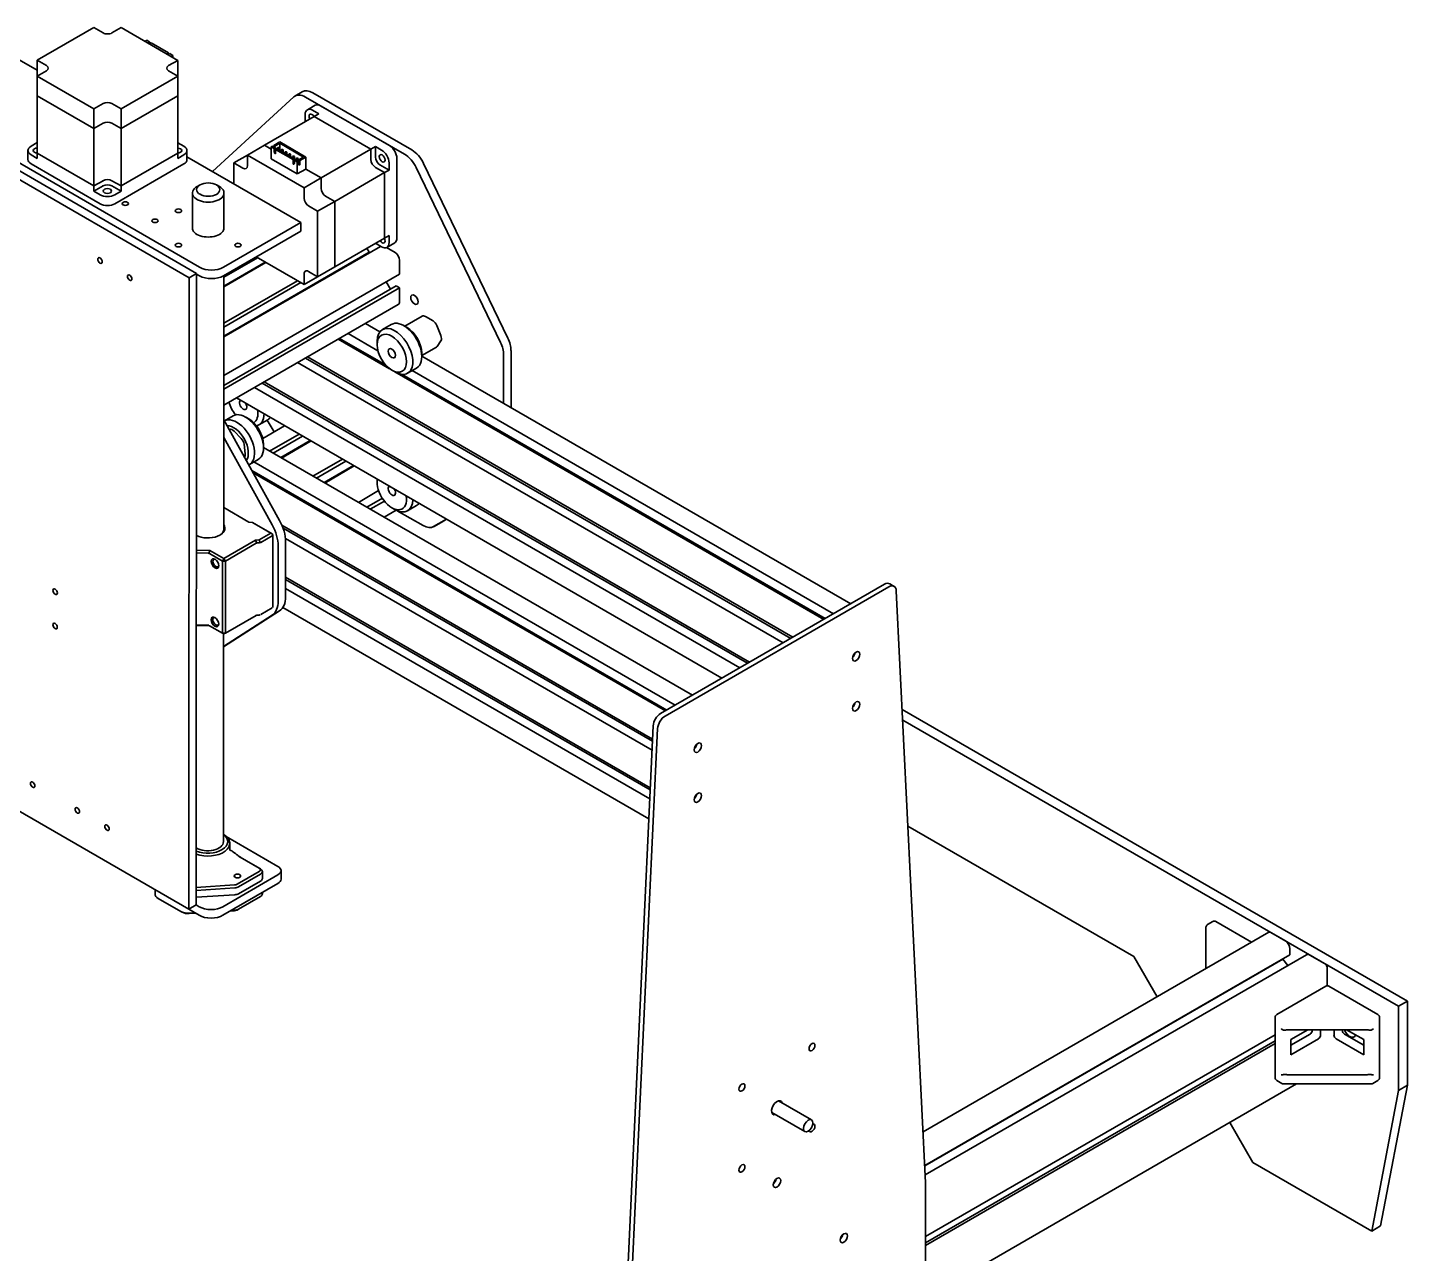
# Model space of a CAD drawing. Header units: millimetres. Extents: x 129 to 6329, y 33 to 3553.
# Drawn here: x 2627.3 to 2758.5, y 177.2 to 293.9 of the extents above; entities that cross this region are included whole.
import ezdxf

# ---------------------------------------------------------------- set-up
doc = ezdxf.new("R2010")
doc.units = ezdxf.units.MM
doc.layers.add('TITLEBLOCK', color=7, linetype='Continuous', lineweight=35)

msp = doc.modelspace()

# ---------------------------------------------------------------- linework, layer by layer
at = {"layer": 'TITLEBLOCK', "extrusion": (0, 0.816497, 0.57735)}
for p, q in [((2633.561, 293.855), (2628.172, 290.744)), ((2633.561, 293.855), (2634.43, 293.352)), ((2635.279, 293.352), (2636.149, 293.854)), ((2636.149, 293.854), (2641.537, 290.738)), ((2624.949, 291.66), (2628.172, 289.796)), ((2638.592, 292.646), (2638.414, 292.544)), ((2638.592, 292.646), (2638.874, 292.483)), ((2638.793, 292.436), (2638.697, 292.38)), ((2638.836, 292.436), (2638.793, 292.436)), ((2638.793, 292.325), (2638.793, 292.436)), ((2638.819, 292.309), (2638.997, 292.412)), ((2638.874, 292.483), (2638.836, 292.46)), ((2638.836, 292.46), (2638.836, 292.436)), ((2638.836, 292.319), (2638.836, 292.436)), ((2638.874, 292.352), (2638.836, 292.33)), ((2638.874, 292.352), (2638.874, 292.483)), ((2638.997, 292.412), (2640.667, 291.446)), ((2640.667, 291.446), (2640.489, 291.344)), ((2640.667, 291.315), (2640.667, 291.446)), ((2640.751, 291.353), (2640.789, 291.375)), ((2640.789, 291.375), (2641.072, 291.212)), ((2628.172, 290.744), (2628.171, 288.867)), ((2628.172, 290.744), (2629.042, 290.241)), ((2640.667, 291.315), (2640.602, 291.278)), ((2640.612, 291.273), (2640.708, 291.328)), ((2640.667, 290.236), (2641.537, 290.738)), ((2640.708, 291.353), (2640.751, 291.353)), ((2640.708, 291.328), (2640.708, 291.353)), ((2640.708, 291.328), (2640.708, 291.353)), ((2641.072, 291.212), (2640.895, 291.109)), ((2641.072, 291.06), (2641.026, 291.033)), ((2641.072, 291.212), (2641.072, 291.06)), ((2641.537, 290.738), (2641.536, 289.243)), ((2628.171, 288.867), (2628.167, 283.399)), ((2628.172, 289.249), (2628.171, 287.372)), ((2628.172, 288.867), (2628.171, 288.867)), ((2628.171, 288.867), (2628.172, 288.867)), ((2628.172, 289.249), (2629.042, 289.751)), ((2628.172, 289.249), (2633.561, 286.133)), ((2641.537, 289.242), (2636.149, 286.132)), ((2640.667, 289.745), (2641.537, 289.242)), ((2641.537, 289.242), (2641.535, 287.365)), ((2653.385, 287.751), (2652.685, 287.347)), ((2663.8, 282.216), (2654.385, 287.652)), ((2628.171, 287.372), (2628.167, 281.904)), ((2628.171, 287.372), (2633.559, 284.256)), ((2628.171, 287.372), (2633.559, 284.256)), ((2633.561, 286.133), (2633.559, 284.256)), ((2633.561, 286.133), (2634.43, 286.635)), ((2635.279, 286.635), (2636.149, 286.132)), ((2641.535, 287.365), (2636.147, 284.254)), ((2641.535, 287.365), (2636.147, 284.254)), ((2636.149, 286.132), (2636.147, 284.254)), ((2641.535, 287.365), (2641.531, 281.897)), ((2644.83, 280.163), (2652.566, 287.26)), ((2653.685, 287.248), (2663.1, 281.812)), ((2653.862, 286.041), (2654.612, 286.474)), ((2661.673, 282.636), (2655.112, 286.424)), ((2643.616, 271.058), (2617.595, 286.107)), ((2617.877, 285.182), (2643.333, 270.46)), ((2649.787, 282.673), (2654.525, 285.408)), ((2653.655, 285.583), (2653.655, 284.906)), ((2654.949, 285.653), (2654.362, 285.992)), ((2654.525, 285.408), (2654.949, 285.653)), ((2654.525, 285.408), (2659.913, 282.297)), ((2654.525, 285.408), (2659.913, 282.297)), ((2617.17, 284.774), (2642.626, 270.052)), ((2633.559, 284.256), (2633.555, 278.787)), ((2633.559, 284.256), (2634.429, 284.758)), ((2633.559, 284.256), (2634.429, 284.758)), ((2636.147, 284.254), (2635.277, 284.757)), ((2635.277, 284.757), (2636.147, 284.254)), ((2636.147, 284.254), (2636.143, 278.786)), ((2628.167, 282.909), (2627.58, 282.57)), ((2628.168, 283.398), (2628.167, 283.399)), ((2628.167, 283.399), (2628.167, 282.909)), ((2628.167, 283.399), (2628.168, 283.398)), ((2628.167, 282.909), (2628.168, 282.909)), ((2642.118, 282.563), (2641.532, 282.902)), ((2648.161, 281.734), (2649.787, 282.673)), ((2649.787, 282.673), (2650.428, 282.303)), ((2649.787, 282.673), (2650.428, 282.303)), ((2650.559, 282.583), (2650.428, 282.507)), ((2650.428, 282.507), (2650.71, 282.344)), ((2650.428, 282.507), (2650.428, 281.364)), ((2650.559, 282.583), (2650.672, 282.517)), ((2650.672, 282.517), (2650.654, 282.507)), ((2650.654, 282.507), (2650.824, 282.409)), ((2651.241, 282.976), (2650.665, 282.644)), ((2650.665, 282.644), (2650.779, 282.579)), ((2650.665, 282.521), (2650.665, 282.644)), ((2650.672, 282.517), (2650.672, 282.496)), ((2650.824, 282.409), (2650.71, 282.344)), ((2650.824, 282.365), (2650.71, 282.299)), ((2650.71, 282.344), (2650.71, 282.299)), ((2650.71, 282.299), (2650.732, 282.262)), ((2650.732, 282.262), (2650.71, 282.249)), ((2650.71, 282.249), (2650.71, 282.044)), ((2650.845, 282.327), (2650.732, 282.262)), ((2651.241, 282.846), (2650.779, 282.579)), ((2650.779, 282.435), (2650.779, 282.579)), ((2650.824, 282.409), (2650.824, 282.365)), ((2650.824, 282.365), (2650.845, 282.327)), ((2650.824, 282.315), (2650.824, 282.109)), ((2650.946, 282.338), (2650.833, 282.273)), ((2650.833, 282.273), (2652.503, 281.309)), ((2650.833, 281.832), (2650.833, 282.273)), ((2650.946, 282.338), (2652.616, 281.374)), ((2651.073, 282.458), (2651.016, 282.425)), ((2651.106, 282.373), (2651.016, 282.425)), ((2651.016, 282.425), (2651.016, 282.298)), ((2651.106, 282.477), (2651.073, 282.458)), ((2651.073, 282.458), (2651.106, 282.438)), ((2651.14, 282.458), (2651.106, 282.477)), ((2651.106, 282.438), (2651.14, 282.458)), ((2651.106, 282.373), (2651.106, 282.438)), ((2651.197, 282.425), (2651.106, 282.373)), ((2651.106, 282.373), (2651.106, 282.246)), ((2651.197, 282.425), (2651.14, 282.458)), ((2651.197, 282.425), (2651.197, 282.193)), ((2653.721, 281.544), (2651.241, 282.976)), ((2653.495, 281.544), (2651.241, 282.846)), ((2651.241, 282.846), (2651.241, 282.168)), ((2651.432, 282.25), (2651.375, 282.218)), ((2651.466, 282.166), (2651.375, 282.218)), ((2651.375, 282.218), (2651.375, 282.09)), ((2651.466, 282.27), (2651.432, 282.25)), ((2651.432, 282.25), (2651.466, 282.231)), ((2651.5, 282.25), (2651.466, 282.27)), ((2651.466, 282.231), (2651.5, 282.25)), ((2651.466, 282.231), (2651.466, 282.166)), ((2651.556, 282.218), (2651.466, 282.166)), ((2651.556, 282.218), (2651.5, 282.25)), ((2651.556, 282.218), (2651.556, 281.986)), ((2655.175, 279.562), (2659.913, 282.297)), ((2659.913, 282.297), (2660.337, 282.542)), ((2659.913, 281.293), (2659.913, 282.297)), ((2659.913, 282.297), (2659.913, 281.293)), ((2660.924, 282.203), (2660.337, 282.542)), ((2660.337, 282.542), (2660.337, 281.538)), ((2627.287, 282.162), (2627.286, 281.297)), ((2627.579, 280.888), (2634.141, 277.093)), ((2627.58, 281.753), (2628.167, 281.414)), ((2628.167, 281.904), (2633.555, 278.787)), ((2628.167, 281.904), (2633.555, 278.787)), ((2628.167, 281.904), (2628.167, 281.414)), ((2635.555, 277.093), (2642.117, 280.881)), ((2641.531, 281.897), (2636.143, 278.786)), ((2636.143, 278.786), (2641.531, 281.897)), ((2641.531, 281.897), (2641.531, 281.407)), ((2641.531, 281.407), (2642.118, 281.746)), ((2642.411, 282.154), (2642.41, 281.289)), ((2642.41, 281.562), (2653.233, 275.303)), ((2646.867, 280.987), (2648.161, 281.734)), ((2646.867, 280.987), (2647.736, 280.484)), ((2646.867, 280.987), (2646.867, 278.985)), ((2648.161, 281.734), (2653.549, 278.623)), ((2648.161, 280.729), (2648.161, 281.734)), ((2650.428, 281.364), (2652.908, 279.932)), ((2651.466, 282.166), (2651.466, 282.038)), ((2651.791, 282.043), (2651.734, 282.01)), ((2651.825, 281.958), (2651.734, 282.01)), ((2651.734, 282.01), (2651.734, 281.883)), ((2651.825, 282.063), (2651.791, 282.043)), ((2651.791, 282.043), (2651.825, 282.024)), ((2651.859, 282.043), (2651.825, 282.063)), ((2651.825, 282.024), (2651.859, 282.043)), ((2651.825, 282.024), (2651.825, 281.958)), ((2651.915, 282.01), (2651.825, 281.958)), ((2651.825, 281.958), (2651.825, 281.831)), ((2651.915, 282.01), (2651.859, 282.043)), ((2651.915, 282.01), (2651.915, 281.779)), ((2652.15, 281.836), (2652.094, 281.803)), ((2652.184, 281.751), (2652.094, 281.803)), ((2652.094, 281.803), (2652.094, 281.676)), ((2652.184, 281.855), (2652.15, 281.836)), ((2652.15, 281.836), (2652.184, 281.816)), ((2652.218, 281.836), (2652.184, 281.855)), ((2652.184, 281.816), (2652.218, 281.836)), ((2652.184, 281.816), (2652.184, 281.751)), ((2652.275, 281.803), (2652.184, 281.751)), ((2652.184, 281.751), (2652.184, 281.623)), ((2652.275, 281.803), (2652.218, 281.836)), ((2652.275, 281.803), (2652.275, 281.571)), ((2652.509, 281.628), (2652.453, 281.596)), ((2652.543, 281.543), (2652.453, 281.596)), ((2652.453, 281.596), (2652.453, 281.468)), ((2652.616, 281.374), (2652.503, 281.309)), ((2652.503, 281.309), (2652.503, 280.868)), ((2652.616, 280.933), (2652.503, 280.868)), ((2652.543, 281.648), (2652.509, 281.628)), ((2652.509, 281.628), (2652.543, 281.609)), ((2652.577, 281.628), (2652.543, 281.648)), ((2652.543, 281.609), (2652.577, 281.628)), ((2652.543, 281.609), (2652.543, 281.543)), ((2652.634, 281.596), (2652.543, 281.543)), ((2652.543, 281.543), (2652.543, 281.416)), ((2652.634, 281.596), (2652.577, 281.628)), ((2652.604, 281.181), (2652.625, 281.194)), ((2652.625, 281.144), (2652.604, 281.181)), ((2652.616, 281.374), (2652.616, 281.188)), ((2652.616, 281.16), (2652.616, 280.933)), ((2652.738, 281.303), (2652.625, 281.238)), ((2652.625, 281.238), (2652.908, 281.075)), ((2652.625, 281.194), (2652.625, 281.238)), ((2652.625, 280.939), (2652.625, 281.144)), ((2652.634, 281.596), (2652.634, 281.243)), ((2652.738, 281.303), (2652.908, 281.205)), ((2652.869, 281.421), (2652.812, 281.388)), ((2652.903, 281.336), (2652.812, 281.388)), ((2652.812, 281.388), (2652.812, 281.261)), ((2652.903, 281.441), (2652.869, 281.421)), ((2652.869, 281.421), (2652.903, 281.401)), ((2652.936, 281.421), (2652.903, 281.441)), ((2652.903, 281.401), (2652.936, 281.421)), ((2652.903, 281.401), (2652.903, 281.336)), ((2652.993, 281.388), (2652.903, 281.336)), ((2652.903, 281.336), (2652.903, 281.209)), ((2652.908, 281.205), (2652.926, 281.216)), ((2652.908, 281.075), (2653.039, 281.151)), ((2652.908, 281.075), (2652.908, 279.932)), ((2652.926, 281.216), (2653.039, 281.151)), ((2652.993, 281.388), (2652.936, 281.421)), ((2652.993, 281.388), (2652.993, 281.177)), ((2653.033, 281.277), (2653.495, 281.544)), ((2653.033, 281.277), (2653.146, 281.212)), ((2653.033, 281.277), (2653.033, 281.154)), ((2653.039, 281.151), (2653.039, 280.846)), ((2653.146, 281.212), (2653.721, 281.544)), ((2653.146, 280.784), (2653.146, 281.212)), ((2653.721, 281.544), (2653.721, 280.401)), ((2661.631, 280.301), (2661.631, 280.978)), ((2662.381, 273.834), (2662.381, 281.411)), ((2672.94, 264.317), (2664.919, 280.935)), ((2652.908, 279.932), (2653.721, 280.401)), ((2653.039, 280.846), (2653.146, 280.784)), ((2653.721, 280.401), (2655.175, 279.562)), ((2653.721, 280.401), (2655.175, 279.562)), ((2656.469, 277.32), (2661.207, 280.056)), ((2660.337, 280.558), (2661.207, 280.056)), ((2661.207, 280.056), (2660.337, 280.558)), ((2661.631, 280.301), (2660.761, 280.803)), ((2661.207, 280.056), (2661.631, 280.301)), ((2661.207, 280.056), (2661.207, 273.834)), ((2661.207, 273.834), (2661.207, 280.056)), ((2664.219, 280.531), (2672.24, 263.913)), ((2633.555, 278.787), (2634.425, 279.29)), ((2633.555, 278.787), (2634.425, 279.29)), ((2633.555, 278.298), (2634.425, 278.8)), ((2633.555, 278.787), (2633.555, 278.298)), ((2633.555, 278.298), (2634.142, 277.958)), ((2636.143, 278.786), (2635.273, 279.289)), ((2635.273, 279.289), (2636.143, 278.786)), ((2635.273, 278.8), (2636.143, 278.297)), ((2635.556, 277.958), (2636.143, 278.297)), ((2636.143, 278.786), (2636.143, 278.297)), ((2643.655, 278.893), (2643.373, 278.73)), ((2645.209, 278.892), (2645.491, 278.729)), ((2653.549, 278.623), (2655.175, 279.562)), ((2653.549, 277.619), (2653.549, 278.623)), ((2655.175, 278.557), (2655.175, 279.562)), ((2655.175, 278.557), (2655.175, 279.562)), ((2642.932, 278.117), (2642.929, 274.798)), ((2645.932, 278.115), (2645.929, 274.795)), ((2654.843, 276.382), (2656.469, 277.32)), ((2655.599, 277.823), (2656.469, 277.32)), ((2655.599, 277.823), (2656.469, 277.32)), ((2656.469, 277.32), (2656.469, 271.099)), ((2656.469, 277.32), (2656.469, 271.099)), ((2653.973, 276.884), (2654.843, 276.382)), ((2654.843, 276.382), (2654.843, 270.16)), ((2653.232, 274.487), (2645.878, 270.241)), ((2653.233, 275.303), (2645.879, 271.057)), ((2653.233, 275.303), (2653.232, 274.487)), ((2645.922, 264.438), (2660.832, 273.046)), ((2656.469, 271.099), (2661.207, 273.834)), ((2660.337, 273.332), (2660.924, 272.993)), ((2661.207, 273.834), (2661.631, 274.079)), ((2661.424, 272.944), (2662.173, 273.376)), ((2661.631, 273.401), (2661.631, 274.079)), ((2645.922, 264.511), (2659.736, 272.487)), ((2645.926, 270.123), (2649.122, 271.968)), ((2648.996, 272.041), (2653.549, 269.413)), ((2659.736, 272.487), (2659.52, 272.86)), ((2659.736, 272.487), (2659.8, 272.45)), ((2661.392, 272.927), (2662.211, 272.454)), ((2662.635, 271.719), (2662.635, 270.405)), ((2643.333, 270.46), (2642.626, 270.052)), ((2643.333, 270.46), (2643.289, 210.391)), ((2643.616, 270.242), (2643.333, 270.406)), ((2645.919, 260.754), (2662.635, 270.405)), ((2645.925, 269.265), (2649.865, 271.54)), ((2645.925, 269.192), (2649.928, 271.503)), ((2653.549, 269.413), (2653.549, 270.417)), ((2653.973, 270.662), (2654.843, 270.16)), ((2654.843, 270.16), (2656.469, 271.099)), ((2642.626, 270.052), (2642.582, 209.983)), ((2645.926, 270.269), (2645.908, 246.128)), ((2645.918, 259.823), (2662.31, 269.286)), ((2645.918, 259.447), (2662.635, 269.098)), ((2645.922, 265.369), (2653.238, 269.592)), ((2645.923, 265.745), (2652.912, 269.78)), ((2653.549, 269.413), (2654.843, 270.16)), ((2661.362, 269.67), (2661.765, 268.972)), ((2662.635, 269.098), (2662.31, 269.286)), ((2662.635, 269.098), (2662.635, 267.784)), ((2645.917, 257.929), (2662.511, 267.509)), ((2660.751, 264.909), (2659.379, 265.701)), ((2660.997, 265.127), (2661.845, 265.616)), ((2663.342, 265.326), (2663.045, 265.498)), ((2663.136, 265.445), (2664.791, 266.4)), ((2665.822, 265.956), (2665.087, 266.373)), ((2666.564, 264.555), (2666.191, 265.501)), ((2661.693, 261.397), (2656.809, 264.217)), ((2661.29, 261.773), (2656.933, 264.289)), ((2660.575, 263.117), (2657.739, 264.754)), ((2660.5, 263.685), (2660.5, 264.028)), ((2666.206, 263.533), (2666.568, 264.063)), ((2653.868, 262.519), (2700.038, 235.863)), ((2664.742, 262.663), (2666.136, 263.468)), ((2664.742, 262.901), (2664.742, 262.558)), ((2705.548, 239.045), (2664.742, 262.604)), ((2672.535, 258.105), (2672.535, 262.744)), ((2673.235, 263.148), (2673.235, 261.419)), ((2699.108, 235.326), (2652.938, 261.982)), ((2699.85, 235.755), (2653.68, 262.411)), ((2661.9, 261.26), (2661.912, 261.253)), ((2663.397, 260.97), (2664.245, 261.46)), ((2703.909, 238.098), (2663.845, 261.229)), ((2673.235, 261.419), (2673.237, 257.7)), ((2695.735, 233.379), (2649.565, 260.035)), ((2649.753, 260.143), (2695.923, 233.487)), ((2702.979, 237.561), (2662.179, 261.116)), ((2703.103, 237.633), (2662.871, 260.861)), ((2693.289, 231.967), (2647.119, 258.623)), ((2694.992, 232.95), (2648.823, 259.606)), ((2645.916, 256.539), (2651.221, 246.967)), ((2645.967, 256.447), (2646.796, 256.925)), ((2648.293, 256.635), (2647.996, 256.807)), ((2649.255, 256.054), (2650.103, 256.544)), ((2649.618, 254.776), (2651.7, 255.978)), ((2650.691, 255.396), (2650.048, 256.512)), ((2650.514, 246.558), (2645.915, 254.857)), ((2646.467, 255.625), (2646.43, 255.612)), ((2647.573, 254.761), (2646.886, 255.46)), ((2650.277, 253.564), (2653.079, 255.182)), ((2650.602, 253.377), (2653.404, 254.994)), ((2647.955, 253.321), (2647.84, 254.226)), ((2649.693, 254.21), (2649.693, 253.867)), ((2690.487, 230.349), (2649.693, 253.901)), ((2651.344, 252.948), (2654.146, 254.566)), ((2651.409, 252.91), (2654.212, 254.528)), ((2648.347, 252.279), (2649.196, 252.769)), ((2688.848, 229.402), (2648.786, 252.532)), ((2654.396, 251.186), (2657.198, 252.804)), ((2654.721, 250.999), (2657.523, 252.616)), ((2655.462, 250.57), (2658.265, 252.188)), ((2655.528, 250.532), (2658.33, 252.15)), ((2688.042, 228.937), (2648.59, 251.715)), ((2687.917, 228.865), (2648.707, 251.504)), ((2660.5, 250.605), (2660.5, 250.898)), ((2658.717, 248.691), (2660.645, 249.804)), ((2645.91, 248.186), (2648.307, 246.8)), ((2648.307, 246.8), (2645.91, 248.186)), ((2659.522, 248.226), (2660.999, 249.079)), ((2659.848, 248.039), (2661.19, 248.813)), ((2661.9, 248.18), (2662.197, 248.008)), ((2663.397, 247.889), (2664.245, 248.379)), ((2648.65, 246.765), (2648.307, 246.8)), ((2650.384, 245.762), (2648.65, 246.765)), ((2648.742, 246.712), (2648.65, 246.765)), ((2661.161, 247.281), (2662.313, 247.946)), ((2664.877, 246.477), (2662.415, 247.898)), ((2665.877, 246.378), (2666.584, 246.786)), ((2667.1, 247.087), (2665.878, 246.379)), ((2666.585, 246.787), (2667.101, 247.086)), ((2648.792, 246.683), (2650.525, 245.681)), ((2649.287, 245.129), (2650.384, 245.762)), ((2650.525, 245.517), (2649.428, 244.884)), ((2650.583, 245.647), (2650.384, 245.762)), ((2650.578, 238.696), (2650.583, 245.647)), ((2651.435, 246.533), (2686.701, 226.172)), ((2686.691, 225.961), (2651.548, 246.251)), ((2643.314, 244.153), (2644.595, 244.125)), ((2644.595, 244.125), (2644.503, 243.829)), ((2644.595, 244.125), (2645.929, 243.354)), ((2645.929, 243.354), (2648.943, 245.094)), ((2648.995, 244.798), (2646.07, 243.109)), ((2648.943, 245.094), (2649.287, 245.129)), ((2649.044, 244.811), (2648.943, 245.094)), ((2649.321, 244.852), (2649.102, 244.83)), ((2649.379, 244.871), (2649.287, 245.129)), ((2651.086, 239.307), (2651.09, 244.545)), ((2686.652, 225.126), (2651.782, 245.258)), ((2651.793, 239.715), (2651.797, 244.953)), ((2644.431, 243.85), (2643.313, 243.874)), ((2645.787, 243.109), (2644.565, 243.816)), ((2645.782, 236.253), (2645.787, 243.109)), ((2645.929, 243.354), (2645.787, 243.109)), ((2646.07, 243.109), (2645.787, 243.109)), ((2646.07, 243.109), (2645.929, 243.354)), ((2646.07, 243.109), (2646.065, 236.253)), ((2651.795, 241.573), (2686.485, 221.545)), ((2686.475, 221.334), (2651.794, 241.356)), ((2686.436, 220.499), (2651.794, 240.499)), ((2708.756, 240.896), (2687.466, 228.605)), ((2709.18, 240.651), (2687.89, 228.36)), ((2709.68, 240.701), (2709.256, 240.946)), ((2712.673, 183.971), (2709.886, 240.288)), ((2645.9, 234.938), (2651.214, 238.37)), ((2650.507, 237.962), (2645.9, 234.987)), ((2646.065, 236.253), (2648.99, 237.942)), ((2649.281, 237.947), (2648.939, 237.912)), ((2649.097, 237.974), (2649.316, 237.996)), ((2649.374, 238), (2649.281, 237.947)), ((2649.423, 238.028), (2650.52, 238.662)), ((2686.346, 218.584), (2651.529, 238.686)), ((2643.308, 237.019), (2644.426, 236.994)), ((2644.59, 236.943), (2643.308, 236.971)), ((2644.56, 236.96), (2645.782, 236.253)), ((2645.782, 236.253), (2645.924, 236.172)), ((2646.065, 236.253), (2645.782, 236.253)), ((2646.065, 236.253), (2645.924, 236.172)), ((2645.901, 236.185), (2645.887, 216.413)), ((2758.502, 201.246), (2710.445, 228.992)), ((2686.76, 227.426), (2683.973, 167.891)), ((2687.184, 227.181), (2684.397, 167.646)), ((2757.654, 200.756), (2710.495, 227.983)), ((2642.582, 209.983), (2617.126, 224.705)), ((2710.994, 217.897), (2732.481, 205.492)), ((2646.152, 216.907), (2651.067, 214.065)), ((2646.487, 216.25), (2646.486, 215.597)), ((2647.235, 215.114), (2647.231, 215.117)), ((2649.272, 213.893), (2647.474, 214.933)), ((2647.616, 214.851), (2647.474, 214.933)), ((2647.616, 214.851), (2649.413, 213.812)), ((2651.067, 213.248), (2645.835, 210.227)), ((2647.179, 212.358), (2649.272, 213.566)), ((2647.319, 211.46), (2649.413, 212.668)), ((2649.413, 213.321), (2647.32, 212.113)), ((2649.589, 213.566), (2649.588, 212.913)), ((2651.36, 213.656), (2651.359, 212.84)), ((2639.383, 211.428), (2639.383, 211.833)), ((2643.29, 212.055), (2646.941, 212.292)), ((2646.963, 212.014), (2643.29, 211.776)), ((2643.29, 211.123), (2646.963, 211.361)), ((2651.067, 212.432), (2645.834, 209.411)), ((2649.587, 211.444), (2649.587, 211.577)), ((2639.676, 211.019), (2641.823, 209.778)), ((2643.289, 210.391), (2642.582, 209.983)), ((2643.572, 210.228), (2643.289, 210.391)), ((2647.318, 209.991), (2649.412, 211.199)), ((2641.965, 209.696), (2641.824, 209.777)), ((2643.571, 209.412), (2642.583, 209.983)), ((2643.24, 209.603), (2642.62, 209.563)), ((2642.642, 209.612), (2643.167, 209.646)), ((2646.939, 209.843), (2646.538, 209.817)), ((2646.63, 209.87), (2646.961, 209.892)), ((2647.176, 209.909), (2647.318, 209.99)), ((2739.986, 208.809), (2739.494, 208.525)), ((2743.682, 206.847), (2740.286, 208.809)), ((2745.31, 207.787), (2712.433, 188.806)), ((2739.344, 204.343), (2739.344, 208.265)), ((2746.896, 206.967), (2745.51, 207.767)), ((2747.32, 205.653), (2747.32, 206.232)), ((2747.32, 205.653), (2712.592, 185.603)), ((2746.641, 205.228), (2712.594, 185.571)), ((2748.915, 205.658), (2712.636, 184.712)), ((2734.694, 201.658), (2732.481, 205.492)), ((2746.641, 205.261), (2746.641, 205.228)), ((2746.641, 205.228), (2747.138, 204.632)), ((2750.601, 204.828), (2749.215, 205.628)), ((2750.884, 202.701), (2750.884, 204.338)), ((2750.734, 202.661), (2746.067, 199.967)), ((2755.701, 199.967), (2751.034, 202.661)), ((2757.654, 200.756), (2758.502, 201.246)), ((2758.502, 201.246), (2758.502, 193.244)), ((2745.917, 199.707), (2745.917, 193.959)), ((2755.851, 199.707), (2755.851, 193.959)), ((2757.654, 200.756), (2757.654, 192.754)), ((2747.15, 198.515), (2754.617, 198.515)), ((2749.045, 198.515), (2747.419, 197.576)), ((2749.455, 198.474), (2749.455, 198.515)), ((2750.247, 198.017), (2750.247, 198.515)), ((2751.52, 198.515), (2751.52, 198.017)), ((2752.312, 198.515), (2752.312, 198.474)), ((2754.349, 197.576), (2752.722, 198.515)), ((2745.917, 198.036), (2712.677, 178.846)), ((2745.917, 197.455), (2712.677, 178.264)), ((2745.917, 197.201), (2712.677, 178.01)), ((2747.419, 197.053), (2749.243, 198.106)), ((2747.419, 196.139), (2750.035, 197.649)), ((2747.419, 197.576), (2747.419, 196.139)), ((2751.732, 197.649), (2754.349, 196.139)), ((2752.524, 198.106), (2754.349, 197.053)), ((2754.349, 196.139), (2754.349, 197.576)), ((2747.968, 193.375), (2712.677, 172.999)), ((2746.559, 193.415), (2746.067, 193.699)), ((2755.059, 193.375), (2746.709, 193.375)), ((2747.15, 194.236), (2754.617, 194.236)), ((2755.701, 193.699), (2755.209, 193.415)), ((2758.502, 193.244), (2755.957, 179.854)), ((2757.654, 192.754), (2758.502, 193.244)), ((2701.825, 189.94), (2698.674, 191.759)), ((2757.654, 192.754), (2755.108, 179.364)), ((2701.185, 188.832), (2698.034, 190.651)), ((2743.794, 185.896), (2741.599, 189.698)), ((2755.108, 179.364), (2743.794, 185.896)), ((2712.677, 169.186), (2712.677, 183.792)), ((2755.108, 179.364), (2755.957, 179.854))]:
    msp.add_line(p, q, dxfattribs=at)
at = {"layer": 'TITLEBLOCK', "extrusion": (0, 0, -1)}
msp.add_arc((-2740.136, 208.549), 0.3, 60, 120, dxfattribs=at)
at = {"layer": 'TITLEBLOCK', "extrusion": (1e-16, -1e-16, -1)}
for centre, start, end in [((-2739.644, 208.265), 0, 60), ((-2755.551, 199.707), 120, 180), ((-2746.217, 193.959), 300, 0), ((-2755.059, 193.675), 240, 270)]:
    msp.add_arc(centre, 0.3, start, end, dxfattribs=at)
at = {"layer": 'TITLEBLOCK', "extrusion": (1e-16, 0, -1)}
for centre, start, end in [((-2750.884, 202.401), 60, 120), ((-2746.709, 193.675), 270, 300)]:
    msp.add_arc(centre, 0.3, start, end, dxfattribs=at)
at = {"layer": 'TITLEBLOCK', "extrusion": (-2e-16, -1e-16, -1)}
msp.add_arc((-2746.217, 199.707), 0.3, 0, 60, dxfattribs=at)
at = {"layer": 'TITLEBLOCK', "extrusion": (-1e-16, 0, -1)}
msp.add_arc((-2755.551, 193.959), 0.3, 180, 240, dxfattribs=at)
at = {"layer": 'TITLEBLOCK'}
for centre, major_axis, ratio, start_param, end_param in [((2634.855, 293.597), (-0.6, 0), 0.5778348, 0.7858183, 2.3566147), ((2653.685, 285.615), (-1, 1.732), 0.5773503, -0.7853982, 0.1276519), ((2655.112, 285.608), (-0.5, 0.866), 0.5773503, -0.7853982, 0), ((2654.362, 285.175), (-0.5, 0.866), 0.5773503, -0.7853982, 0.7853982), ((2654.31, 285.266), (-0.2, 0.346), 0.5773503, -1.5318956, 1.5318956), ((2628.287, 282.162), (-1, 0.001), 0.5778348, -0.784978, 0.7858183), ((2628.182, 282.162), (-0.4, 0), 0.5778348, -1.5332559, 1.5332559), ((2641.515, 282.155), (-0.4, 0), 0.5778348, 1.6110573, 4.672128), ((2641.411, 282.155), (-1, 0.001), 0.5778348, 2.3566147, 3.927411), ((2660.924, 281.387), (-0.5, 0.866), 0.5773503, 3.9269908, 5.4977871), ((2661.673, 281.819), (-0.5, 0.866), 0.5773503, 3.9269908, 5.4977871), ((2628.286, 281.296), (-1, 0.001), 0.5778348, 0, 0.7858183), ((2641.41, 281.29), (-1, 0.001), 0.5778348, 2.3566147, 3.1415927), ((2650.833, 281.973), (-0.087, 0.15), 0.5773503, 0.7853982, 2.3561945), ((2650.946, 282.039), (-0.087, 0.15), 0.5773503, 0.7853982, 1.1789829), ((2652.503, 281.009), (-0.087, 0.15), 0.5773503, 2.3561945, 3.9269908), ((2652.616, 281.075), (-0.087, 0.15), 0.5773503, 2.3561945, 2.4299989), ((2660.337, 281.048), (-0.3, 0.52), 0.5773503, 0.7853982, 2.3561945), ((2660.761, 281.293), (-0.3, 0.52), 0.5773503, 0.7853982, 2.3561945), ((2660.976, 281.417), (-0.2, 0.346), 0.5773503, 1.5707963, 7.8539816), ((2663.1, 280.179), (-1, 1.732), 0.5773503, 4.5847371, 5.4977871), ((2647.736, 280.974), (-0.3, 0.52), 0.5773503, 2.3561945, 3.9269908), ((2653.146, 280.907), (0.075, 0.131), 0.5773503, 2.3561945, 3.9269908), ((2634.849, 279.044), (-0.6, 0), 0.5778348, 3.927411, 5.4982073), ((2634.849, 278.555), (-0.6, 0), 0.5778348, 3.927411, 5.4982073), ((2634.849, 278.306), (-0.4, 0), 0.5778348, 3.1415927, 9.424778), ((2644.432, 278.442), (-1.1, 0.001), 0.5778348, 3.1415927, 9.424778), ((2634.848, 277.502), (-1, 0.001), 0.5778348, 0.7858183, 2.3566147), ((2634.849, 278.367), (-1, 0.001), 0.5778348, 0.7858183, 2.3566147), ((2636.545, 277.109), (-0.3, 0), 0.5778348, 3.1415927, 9.424778), ((2639.373, 275.473), (-0.3, 0), 0.5778348, 3.1415927, 9.424778), ((2641.601, 276.432), (-0.3, 0), 0.5778348, 3.1415927, 9.424778), ((2644.429, 274.796), (-1.5, 0.001), 0.5778348, 0, 3.1415927), ((2641.601, 273.163), (-0.3, 0), 0.5778348, 3.1415927, 9.424778), ((2660.976, 273.719), (-0.2, 0.346), 0.5773503, 1.609697, 4.6734883), ((2660.924, 273.81), (-0.5, 0.866), 0.5773503, 2.3561945, 3.9269908), ((2661.673, 274.242), (-0.5, 0.866), 0.5773503, 3.1415927, 3.9269908), ((2664.049, 267.972), (-0.25, 0.433), 0.5773503, 1.5707963, 7.8539816), ((2665.091, 265.881), (-0.3, 0.52), 0.5773503, -0.7769024, 0), ((2665.826, 265.464), (-0.3, 0.52), 0.5773503, 4.4590853, 5.5062829), ((2666.198, 264.517), (-0.3, 0.52), 0.5773503, 3.4118878, 4.4590853), ((2671.12, 263.56), (-1, 1.732), 0.5773503, 3.9269908, 4.5847371), ((2665.836, 263.988), (-0.3, 0.52), 0.5773503, 3.1415927, 3.4118878), ((2646.735, 255.09), (-0.3, 0.52), 0.5773503, -1.1510528, -0.1038553), ((2647.421, 254.391), (-0.3, 0.52), 0.5773503, 4.0849349, 5.1321325), ((2647.536, 253.486), (-0.3, 0.52), 0.5773503, 3.2926236, 4.0849349), ((2644.409, 246.235), (-1.613, 0.001), 0.5778348, 0.825868, 3.5179711), ((2648.969, 245.772), (-1.5, 2.598), 0.5773503, 3.9261512, 4.6819607), ((2650.384, 245.762), (-0.141, 0.245), 0.5773503, 3.1420125, 3.9274106), ((2664.877, 248.11), (-1, 1.732), 0.5773503, 2.3561945, 3.1425917), ((2649.287, 245.129), (-0.041, 0.276), 0.7084592, 3.1085342, 3.4139668), ((2649.287, 245.129), (-0.141, 0.245), 0.5773503, 2.8365799, 3.1420125), ((2645.08, 242.865), (-0.253, 0.438), 0.5773503, 1.5707963, 7.8539816), ((2709.18, 239.835), (0.5, 0.866), 0.5773503, -0.7298997, 0.7853982), ((2649.672, 240.942), (-1.5, 2.598), 0.5773503, 3.1703417, 3.9261512), ((2645.076, 237.315), (-0.253, 0.438), 0.5773503, 1.5707963, 7.8539816), ((2649.281, 237.947), (0.2, 0.03), 0.221162, 1.0573522, 1.3627848), ((2705.641, 234.289), (0.25, 0.433), 0.5773503, 4.1547902, 5.2699878), ((2705.641, 229.537), (0.25, 0.433), 0.5773503, 4.1547902, 5.2699878), ((2687.89, 227.543), (0.5, 0.866), 0.5773503, 0.7853982, 2.300696), ((2690.58, 225.593), (0.25, 0.433), 0.5773503, 4.1547902, 5.2699878), ((2690.58, 220.841), (0.25, 0.433), 0.5773503, 4.1547902, 5.2699878), ((2644.387, 216.414), (-1.9, 0.001), 0.5778348, 0.957603, 3.8024379), ((2644.387, 216.414), (-1.5, 0.001), 0.5778348, 0.7540184, 3.1415927), ((2650.36, 213.657), (-1, 0.001), 0.5778348, 2.3566147, 3.927411), ((2647.214, 213.146), (-0.3, 0), 0.5778348, 3.1415927, 9.424778), ((2648.989, 213.73), (-0.4, 0), 0.5778348, 2.3566147, 3.927411), ((2648.988, 212.914), (-0.6, 0), 0.5778348, 2.3566147, 3.1415927), ((2640.383, 211.428), (-1, 0.001), 0.5778348, 0, 0.7858183), ((2646.896, 212.521), (-0.4, 0), 0.5778348, 1.6837336, 2.3566147), ((2646.895, 211.705), (-0.6, 0), 0.5778348, 1.6837336, 2.3566147), ((2648.987, 211.445), (-0.6, 0), 0.5778348, 2.3566147, 3.1415927), ((2642.53, 210.186), (-1, 0.001), 0.5778348, 0.7858183, 1.6837336), ((2646.894, 210.236), (-0.6, 0), 0.5778348, 1.6837336, 2.3566147), ((2749.243, 198.351), (0.15, 0.26), 0.5773503, 3.9269908, 5.4977871), ((2752.524, 198.351), (-0.15, 0.26), 0.5773503, 0.7853982, 2.3561945), ((2698.535, 191.1), (0.367, 0.637), 0.5773503, -0.5140743, 3.6556669), ((2701.868, 189.176), (0.2, 0.346), 0.5773503, 2.6416039, 6.783174), ((2698.111, 184.209), (0.25, 0.433), 0.5773503, 4.1547902, 5.2699878), ((2709.849, 182.159), (2, 3.464), 0.5773503, -0.7853982, -0.7298997), ((2704.475, 178.951), (0.245, 0.424), 0.5773503, 4.1884296, 5.2363484)]:
    msp.add_ellipse(centre, major_axis=major_axis, ratio=ratio, start_param=start_param, end_param=end_param, dxfattribs=at)
at = {"layer": 'TITLEBLOCK', "extrusion": (-7.27447e-20, -9.99999e-17, -1)}
for centre, start_param, end_param in [((2628.618, 289.996), 2.3557743, 3.9265706), ((2641.091, 289.99), -0.7858183, 0.784978)]:
    msp.add_ellipse(centre, major_axis=(-0.6, 0), ratio=0.5778348, start_param=start_param, end_param=end_param, dxfattribs=at)
at = {"layer": 'TITLEBLOCK', "extrusion": (1.18301e-16, 6.83013e-17, -1)}
for centre, major_axis, start_param, end_param in [((2654.385, 286.019), (-1, 1.732), 0, 0.7853982), ((2663.8, 280.583), (-1, 1.732), 0.7853982, 1.6984482), ((2647.996, 254.847), (-1.2, 2.078), 0, 3.1415927), ((2647.758, 257.961), (-0.99, 1.715), 2.173871, 3.1171058), ((2647.147, 254.357), (-1.2, 2.078), 0.0165839, 3.1858653), ((2646.85, 254.186), (-0.99, 1.715), 0.3174169, 2.8850324), ((2648.293, 255.018), (-0.99, 1.715), 0.7853982, 2.3561945), ((2661.9, 249.796), (-0.99, 1.715), 2.173871, 5.6801107), ((2661.9, 249.796), (-0.245, 0.424), 1.533971, 6.3200106), ((2663.045, 250.458), (-1.2, 2.078), 2.9093974, 3.1415927), ((2746.896, 206.477), (-0.3, 0.52), 0.7853982, 2.3561945)]:
    msp.add_ellipse(centre, major_axis=major_axis, ratio=0.5773503, start_param=start_param, end_param=end_param, dxfattribs=at)
at = {"layer": 'TITLEBLOCK', "extrusion": (-7.26388e-20, -9.98545e-17, -1)}
for centre in [(2634.855, 286.39), (2634.853, 284.513), (2634.853, 284.513), (2634.849, 279.044)]:
    msp.add_ellipse(centre, major_axis=(-0.6, 0), ratio=0.5778348, start_param=0.784978, end_param=2.3557743, dxfattribs=at)
at = {"layer": 'TITLEBLOCK', "extrusion": (7.5e-17, 4.33013e-17, -1)}
for centre, major_axis, start_param, end_param in [((2660.337, 281.048), (-0.3, 0.52), 3.9269908, 5.4977871), ((2655.599, 278.313), (-0.3, 0.52), 3.9269908, 5.4977871), ((2671.82, 263.965), (-1, 1.732), 1.6984482, 2.3561945), ((2645.161, 237.365), (-0.2, 0.346), 2.6395161, 6.7852619)]:
    msp.add_ellipse(centre, major_axis=major_axis, ratio=0.5773503, start_param=start_param, end_param=end_param, dxfattribs=at)
at = {"layer": 'TITLEBLOCK', "extrusion": (2.66667e-16, -4.84965e-20, -1)}
msp.add_ellipse((2644.432, 278.116), major_axis=(-1.5, 0.001), ratio=0.5778348, start_param=2.354934, end_param=7.069844, dxfattribs=at)
at = {"layer": 'TITLEBLOCK', "extrusion": (4.33013e-17, 2.5e-17, -1)}
for centre, start_param, end_param in [((2655.599, 278.313), 3.9269908, 5.4977871), ((2653.973, 277.374), 3.9269908, 5.4977871), ((2653.973, 270.172), -0.7853982, 0.7853982), ((2749.215, 205.138), 0, 0.7853982)]:
    msp.add_ellipse(centre, major_axis=(-0.3, 0.52), ratio=0.5773503, start_param=start_param, end_param=end_param, dxfattribs=at)
at = {"layer": 'TITLEBLOCK', "extrusion": (7.27976e-20, 1.00073e-16, -1)}
for centre, major_axis, start_param, end_param in [((2647.258, 273.161), (-0.3, 0), 4.712389, 10.9955743), ((2648.989, 213.567), (-0.6, 0), 2.3557743, 3.9265706), ((2646.896, 212.358), (-0.6, 0), 3.9265706, 4.5994517)]:
    msp.add_ellipse(centre, major_axis=major_axis, ratio=0.5778348, start_param=start_param, end_param=end_param, dxfattribs=at)
at = {"layer": 'TITLEBLOCK', "extrusion": (1.29904e-16, 7.5e-17, -1)}
msp.add_ellipse((2634.138, 271.695), major_axis=(-0.15, 0.26), ratio=0.5773503, dxfattribs=at)
at = {"layer": 'TITLEBLOCK', "extrusion": (1.5e-16, 8.66025e-17, -1)}
for centre, major_axis, start_param, end_param in [((2662.211, 271.964), (-0.3, 0.52), 0.7853982, 2.3561945), ((2662.211, 268.029), (-0.3, 0.52), 2.3561945, 3.1415927), ((2745.51, 207.441), (-0.2, 0.346), 0, 0.7853982), ((2750.601, 204.501), (-0.2, 0.346), 0.7853982, 2.3561945), ((2753.029, 198.527), (-0.4, 0.693), 2.6504663, 5.0174762)]:
    msp.add_ellipse(centre, major_axis=major_axis, ratio=0.5773503, start_param=start_param, end_param=end_param, dxfattribs=at)
at = {"layer": 'TITLEBLOCK', "extrusion": (-7.26917e-20, -9.99272e-17, -1)}
for centre in [(2644.747, 271.711), (2644.747, 270.895)]:
    msp.add_ellipse(centre, major_axis=(-1.6, 0.001), ratio=0.5778348, start_param=3.9265706, end_param=5.497367, dxfattribs=at)
at = {"layer": 'TITLEBLOCK', "extrusion": (-1.5e-16, -8.66025e-17, -1)}
for centre in [(2636.966, 270.059), (2629.871, 240.196), (2627.735, 221.835), (2631.978, 219.382), (2634.806, 217.746)]:
    msp.add_ellipse(centre, major_axis=(-0.15, 0.26), ratio=0.5773503, dxfattribs=at)
at = {"layer": 'TITLEBLOCK', "extrusion": (1.93301e-16, 1.11603e-16, -1)}
for centre, start_param, end_param in [((2662.197, 263.048), -0.7853982, 3.7921171), ((2663.045, 263.538), 0, 3.1415927), ((2648.903, 258.623), 2.9093974, 3.1415927)]:
    msp.add_ellipse(centre, major_axis=(-1.2, 2.078), ratio=0.5773503, start_param=start_param, end_param=end_param, dxfattribs=at)
at = {"layer": 'TITLEBLOCK', "extrusion": (-1.18301e-16, -6.83013e-17, -1)}
for centre, start_param, end_param in [((2663.342, 263.709), 0.7853982, 2.3561945), ((2647.758, 257.961), 4.4821531, 5.1797173)]:
    msp.add_ellipse(centre, major_axis=(-0.99, 1.715), ratio=0.5773503, start_param=start_param, end_param=end_param, dxfattribs=at)
at = {"layer": 'TITLEBLOCK', "extrusion": (1.18301e-16, 6.83013e-17, -1)}
msp.add_ellipse((2661.9, 262.877), major_axis=(-0.99, 1.715), ratio=0.5773503, dxfattribs=at)
at = {"layer": 'TITLEBLOCK', "extrusion": (1.06699e-16, 6.16025e-17, -1)}
msp.add_ellipse((2661.9, 262.877), major_axis=(-0.245, 0.424), ratio=0.5773503, dxfattribs=at)
at = {"layer": 'TITLEBLOCK', "extrusion": (3.54904e-16, 2.04904e-16, -1)}
msp.add_ellipse((2647.758, 257.961), major_axis=(-0.245, 0.424), ratio=0.5773503, start_param=1.533971, end_param=6.3200106, dxfattribs=at)
at = {"layer": 'TITLEBLOCK', "extrusion": (3.26921e-18, 1.94338e-16, -1)}
for centre, end_param in [((2648.055, 258.133), 3.3142116), ((2662.197, 249.968), 3.9269908)]:
    msp.add_ellipse(centre, major_axis=(-1.2, 2.078), ratio=0.5773503, start_param=2.3816123, end_param=end_param, dxfattribs=at)
at = {"layer": 'TITLEBLOCK', "extrusion": (1.69936e-16, 2.52073e-16, -1)}
for centre, start_param, end_param in [((2649.676, 246.18), 1.6012246, 2.3570341), ((2648.965, 240.534), 2.3570341, 3.1128436)]:
    msp.add_ellipse(centre, major_axis=(-1.5, 2.598), ratio=0.5773503, start_param=start_param, end_param=end_param, dxfattribs=at)
at = {"layer": 'TITLEBLOCK', "extrusion": (2.66739e-16, 9.99515e-17, -1)}
msp.add_ellipse((2644.408, 246.129), major_axis=(-1.5, 0.001), ratio=0.5778348, start_param=3.1415927, end_param=3.7572154, dxfattribs=at)
at = {"layer": 'TITLEBLOCK', "extrusion": (1.50126e-16, 8.65297e-17, -1)}
msp.add_ellipse((2649.137, 244.553), major_axis=(-0.141, 0.245), ratio=0.5773503, start_param=-0.0004198, end_param=0.3050128, dxfattribs=at)
at = {"layer": 'TITLEBLOCK', "extrusion": (1.26947e-16, 1.88881e-17, -1)}
msp.add_ellipse((2649.137, 244.553), major_axis=(-0.041, 0.276), ratio=0.7084592, start_param=-0.2723742, end_param=0.0330584, dxfattribs=at)
at = {"layer": 'TITLEBLOCK', "extrusion": (9.33889e-17, -3.04079e-18, -1)}
msp.add_ellipse((2644.423, 243.571), major_axis=(0.009, 0.279), ratio=0.7169645, start_param=-0.0075613, end_param=0.3665235, dxfattribs=at)
at = {"layer": 'TITLEBLOCK', "extrusion": (7.49685e-17, -4.33194e-17, -1)}
msp.add_ellipse((2644.423, 243.571), major_axis=(0.142, 0.245), ratio=0.5775926, start_param=-0.3738751, end_param=0.0002097, dxfattribs=at)
at = {"layer": 'TITLEBLOCK', "extrusion": (3.11603e-16, 1.79904e-16, -1)}
for centre, major_axis, start_param, end_param in [((2645.165, 242.915), (-0.2, 0.346), 2.6395161, 6.7852619), ((2751.732, 197.894), (-0.15, 0.26), 3.9269908, 5.4977871)]:
    msp.add_ellipse(centre, major_axis=major_axis, ratio=0.5773503, start_param=start_param, end_param=end_param, dxfattribs=at)
at = {"layer": 'TITLEBLOCK', "extrusion": (-1.18301e-16, 6.83013e-17, -1)}
msp.add_ellipse((2708.756, 240.08), major_axis=(0.5, 0.866), ratio=0.5773503, start_param=-0.7853982, end_param=0, dxfattribs=at)
at = {"layer": 'TITLEBLOCK', "extrusion": (-3.34445e-17, 2.24781e-16, -1)}
msp.add_ellipse((2649.132, 238.024), major_axis=(0.2, 0.03), ratio=0.221162, start_param=1.7788079, end_param=2.0842405, dxfattribs=at)
at = {"layer": 'TITLEBLOCK', "extrusion": (1.61603e-16, 9.33013e-17, -1)}
msp.add_ellipse((2629.868, 236.932), major_axis=(-0.15, 0.26), ratio=0.5773503, dxfattribs=at)
at = {"layer": 'TITLEBLOCK', "extrusion": (2.29801e-17, 7.05764e-16, -1)}
msp.add_ellipse((2644.419, 237.042), major_axis=(-0.2, 0.007), ratio=0.237539, start_param=4.2939345, end_param=4.6680193, dxfattribs=at)
at = {"layer": 'TITLEBLOCK'}
for centre, major_axis in [((2706.066, 234.044), (0.25, 0.433)), ((2706.066, 229.292), (0.25, 0.433)), ((2691.004, 225.348), (0.25, 0.433)), ((2691.004, 220.596), (0.25, 0.433)), ((2701.868, 196.874), (0.2, 0.346)), ((2695.202, 193.025), (0.2, 0.346)), ((2701.505, 189.386), (0.32, 0.554)), ((2695.202, 185.327), (0.2, 0.346)), ((2698.535, 183.964), (0.25, 0.433)), ((2704.899, 178.706), (0.245, 0.424))]:
    msp.add_ellipse(centre, major_axis=major_axis, ratio=0.5773503, dxfattribs=at)
at = {"layer": 'TITLEBLOCK', "extrusion": (1.88397e-16, 3.53109e-16, -1)}
msp.add_ellipse((2687.466, 227.788), major_axis=(0.5, 0.866), ratio=0.5773503, start_param=3.9824893, end_param=5.4977871, dxfattribs=at)
at = {"layer": 'TITLEBLOCK', "extrusion": (1.90549e-16, 9.99341e-17, -1)}
msp.add_ellipse((2644.387, 216.251), major_axis=(-2.1, 0.002), ratio=0.5778348, start_param=2.3663993, end_param=5.2600294, dxfattribs=at)
at = {"layer": 'TITLEBLOCK', "extrusion": (7.28505e-20, 1.00145e-16, -1)}
for centre, major_axis, start_param, end_param in [((2650.359, 212.84), (-1, 0.001), 3.1415927, 3.9265706), ((2646.894, 210.073), (-0.4, 0), 3.9282513, 4.5994517)]:
    msp.add_ellipse(centre, major_axis=major_axis, ratio=0.5778348, start_param=start_param, end_param=end_param, dxfattribs=at)
at = {"layer": 'TITLEBLOCK', "extrusion": (2.49855e-16, -2.00036e-16, -1)}
for centre in [(2644.703, 210.881), (2644.703, 210.065)]:
    msp.add_ellipse(centre, major_axis=(-1.6, 0.001), ratio=0.5778348, start_param=3.9265706, end_param=5.497367, dxfattribs=at)
at = {"layer": 'TITLEBLOCK', "extrusion": (1.05836e-22, 1.45489e-19, -1)}
msp.add_ellipse((2642.53, 210.023), major_axis=(-0.8, 0.001), ratio=0.5778348, start_param=4.5994517, end_param=5.4965266, dxfattribs=at)
at = {"layer": 'TITLEBLOCK', "extrusion": (3.2978e-27, 2e-16, -1)}
msp.add_ellipse((2747.15, 198.188), major_axis=(-0.566, 0), ratio=0.5773503, start_param=1.3181161, end_param=1.5707963, dxfattribs=at)
at = {"layer": 'TITLEBLOCK', "extrusion": (5.03071e-27, -3e-16, -1)}
msp.add_ellipse((2754.617, 198.188), major_axis=(0.566, 0), ratio=0.5773503, start_param=-1.5707963, end_param=-1.3181161, dxfattribs=at)
at = {"layer": 'TITLEBLOCK', "extrusion": (-8.66025e-17, 5e-17, -1)}
msp.add_ellipse((2750.035, 197.894), major_axis=(0.15, 0.26), ratio=0.5773503, start_param=0.7853982, end_param=2.3561945, dxfattribs=at)
at = {"layer": 'TITLEBLOCK', "extrusion": (-1.48096e-27, 1e-16, -1)}
msp.add_ellipse((2747.15, 194.563), major_axis=(0.566, 0), ratio=0.5773503, start_param=1.5707963, end_param=1.8234766, dxfattribs=at)
at = {"layer": 'TITLEBLOCK', "extrusion": (3.55245e-38, 1.88479e-27, -1)}
msp.add_ellipse((2754.617, 194.563), major_axis=(-0.566, 0), ratio=0.5773503, start_param=4.4597087, end_param=4.712389, dxfattribs=at)
at = {"layer": 'TITLEBLOCK'}
for points, knots in [([(2647.231, 215.117), (2647.164, 215.176), (2647.09, 215.234), (2646.992, 215.307), (2646.965, 215.326), (2646.9, 215.372), (2646.862, 215.399), (2646.771, 215.46), (2646.718, 215.495), (2646.606, 215.567), (2646.546, 215.605), (2646.486, 215.642)], [-1.61142087, -1.61142087, -1.61142087, -1.61142087, -1.44789103, -1.44789103, -1.38649338, -1.38649338, -1.30107225, -1.30107225, -1.18235238, -1.18235238, -1.05187954, -1.05187954, -1.05187954, -1.05187954]), ([(2647.474, 214.933), (2647.434, 214.96), (2647.394, 214.989), (2647.354, 215.02), (2647.313, 215.051), (2647.272, 215.084), (2647.231, 215.117)], [0, 0, 0, 0, 0.5, 0.5, 0.5, 1, 1, 1, 1]), ([(2647.235, 215.114), (2647.283, 215.075), (2647.333, 215.037), (2647.42, 214.974), (2647.457, 214.95), (2647.531, 214.901), (2647.57, 214.878), (2647.607, 214.856)], [0, 0, 0, 0, 0.09635302, 0.09635302, 0.1616539, 0.1616539, 0.23017197, 0.23017197, 0.23017197, 0.23017197]), ([(2746.709, 198.494), (2746.672, 198.504), (2746.635, 198.519), (2746.562, 198.56), (2746.527, 198.587), (2746.497, 198.617), (2746.497, 198.617), (2746.497, 198.618)], [0.36764845, 0.36764845, 0.36764845, 0.36764845, 0.42653086, 0.42653086, 0.49316036, 0.49316036, 0.49378614, 0.49378614, 0.49378614, 0.49378614]), ([(2746.709, 198.494), (2746.735, 198.487), (2746.765, 198.484), (2746.86, 198.483), (2746.941, 198.494), (2747.009, 198.504)], [0.42752282, 0.42752282, 0.42752282, 0.42752282, 0.46678361, 0.46678361, 0.56985275, 0.56985275, 0.56985275, 0.56985275]), ([(2754.759, 198.504), (2754.826, 198.494), (2754.908, 198.483), (2755.002, 198.484), (2755.032, 198.487), (2755.059, 198.494)], [0.54572009, 0.54572009, 0.54572009, 0.54572009, 0.64878923, 0.64878923, 0.68805002, 0.68805002, 0.68805002, 0.68805002]), ([(2755.059, 198.494), (2755.096, 198.504), (2755.132, 198.519), (2755.205, 198.56), (2755.24, 198.587), (2755.27, 198.617), (2755.271, 198.617), (2755.271, 198.618)], [-0.12558883, -0.12558883, -0.12558883, -0.12558883, -0.06667034, -0.06667034, 0, 0, 0.00062617, 0.00062617, 0.00062617, 0.00062617]), ([(2746.709, 194.257), (2746.677, 194.248), (2746.646, 194.242), (2746.594, 194.234), (2746.573, 194.232), (2746.533, 194.231), (2746.514, 194.232), (2746.497, 194.235), (2746.497, 194.235), (2746.497, 194.235)], [-0.12546326, -0.12546326, -0.12546326, -0.12546326, -0.07566772, -0.07566772, -0.03789579, -0.03789579, 0, 0, 0.00062617, 0.00062617, 0.00062617, 0.00062617]), ([(2747.009, 194.247), (2746.941, 194.257), (2746.86, 194.268), (2746.765, 194.266), (2746.735, 194.263), (2746.709, 194.257)], [0.54572009, 0.54572009, 0.54572009, 0.54572009, 0.64878923, 0.64878923, 0.68805002, 0.68805002, 0.68805002, 0.68805002]), ([(2755.059, 194.257), (2755.032, 194.263), (2755.002, 194.266), (2754.908, 194.268), (2754.826, 194.257), (2754.759, 194.247)], [0.42752282, 0.42752282, 0.42752282, 0.42752282, 0.46678361, 0.46678361, 0.56985275, 0.56985275, 0.56985275, 0.56985275]), ([(2755.059, 194.257), (2755.09, 194.248), (2755.121, 194.242), (2755.173, 194.234), (2755.194, 194.232), (2755.235, 194.231), (2755.253, 194.232), (2755.27, 194.235), (2755.271, 194.235), (2755.271, 194.235)], [0.36792246, 0.36792246, 0.36792246, 0.36792246, 0.41774852, 0.41774852, 0.4555436, 0.4555436, 0.49346262, 0.49346262, 0.49408917, 0.49408917, 0.49408917, 0.49408917])]:
    msp.add_open_spline(points, degree=3, knots=knots, dxfattribs=at)
for points in [[(2646.486, 215.609), (2646.491, 215.599), (2646.498, 215.587), (2646.498, 215.587)], [(2647.206, 215.139), (2647.221, 215.126), (2647.237, 215.113), (2647.252, 215.1)], [(2647.607, 214.856), (2647.61, 214.854), (2647.613, 214.853), (2647.616, 214.851)]]:
    msp.add_open_spline(points, degree=3, dxfattribs=at)

doc.saveas('drawing.dxf')
